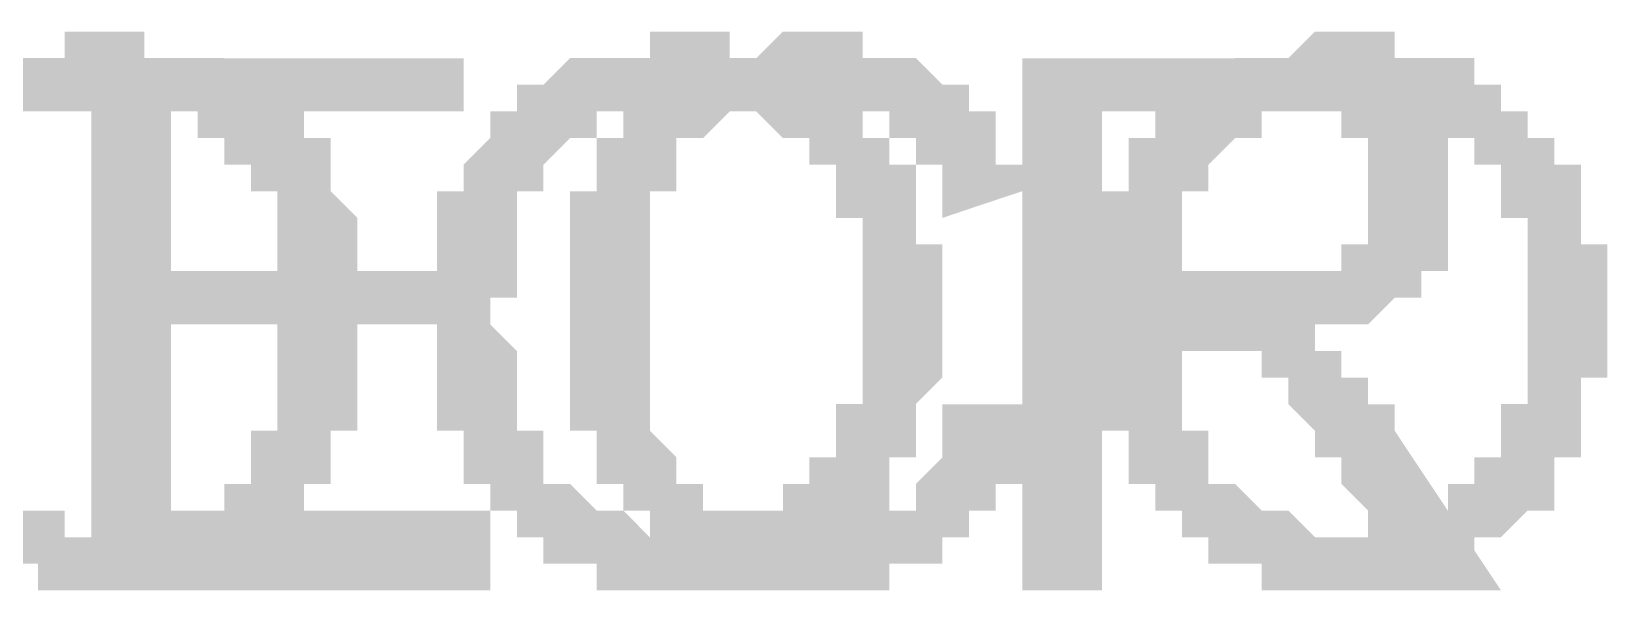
# Model space of a CAD drawing. Header units: inches. Extents: x -11 to 213, y -78 to 40.
# Drawn here: x 35.3877 to 35.746, y 21.8485 to 21.9755 of the extents above; entities that cross this region are included whole.
import ezdxf

# ---------------------------------------------------------------- set-up
doc = ezdxf.new("R2010")
doc.units = ezdxf.units.IN
doc.header["$MEASUREMENT"] = 0
doc.layers.add('PDF_0', color=7, linetype='Continuous')

msp = doc.modelspace()

# ---------------------------------------------------------------- hatches: boundary and pattern name
at = {"layer": 'PDF_0'}
h = msp.add_hatch(color=256, dxfattribs=at)
h.paths.add_polyline_path([(35.40732, 21.97553), (35.40732, 21.97553), (35.40732, 21.97553), (35.41336, 21.97553), (35.41336, 21.97553), (35.41336, 21.97553), (35.41336, 21.96948), (35.41941, 21.96948), (35.41941, 21.96948), (35.41941, 21.96948), (35.41941, 21.96948), (35.42546, 21.96948), (35.42546, 21.96948), (35.42546, 21.96948), (35.43151, 21.96948), (35.43151, 21.96948), (35.43151, 21.96948), (35.43151, 21.96948), (35.43151, 21.96343), (35.43756, 21.96343), (35.43756, 21.96343), (35.43756, 21.96343), (35.43756, 21.96343), (35.4436, 21.96343), (35.4436, 21.96343), (35.4436, 21.95738), (35.4436, 21.95738), (35.4436, 21.95738), (35.44965, 21.95738), (35.44965, 21.95738), (35.44965, 21.95738), (35.44965, 21.95134), (35.44965, 21.95134), (35.44965, 21.95134), (35.44965, 21.95134), (35.4557, 21.95134), (35.4557, 21.94529), (35.4557, 21.94529), (35.4557, 21.94529), (35.4557, 21.94529), (35.4557, 21.93924), (35.4557, 21.93924), (35.4557, 21.93924), (35.4557, 21.93924), (35.46175, 21.93319), (35.46175, 21.93319), (35.46175, 21.93319), (35.46175, 21.93319), (35.46175, 21.92714), (35.46175, 21.92714), (35.46175, 21.92714), (35.46175, 21.92714), (35.46175, 21.9211), (35.46175, 21.9211), (35.46175, 21.9211), (35.46175, 21.91505), (35.46175, 21.91505), (35.46175, 21.91505), (35.46175, 21.91505), (35.46175, 21.909), (35.46175, 21.909), (35.46175, 21.909), (35.46175, 21.90295), (35.46175, 21.90295), (35.46175, 21.90295), (35.46175, 21.90295), (35.46175, 21.89691), (35.46175, 21.89691), (35.46175, 21.89691), (35.46175, 21.89086), (35.46175, 21.89086), (35.46175, 21.89086), (35.46175, 21.89086), (35.46175, 21.88481), (35.46175, 21.88481), (35.4557, 21.88481), (35.4557, 21.88481), (35.4557, 21.87876), (35.4557, 21.87876), (35.4557, 21.87876), (35.4557, 21.87876), (35.4557, 21.87271), (35.4557, 21.87271), (35.44965, 21.87271), (35.44965, 21.87271), (35.44965, 21.87271), (35.44965, 21.86667), (35.44965, 21.86667), (35.44965, 21.86667), (35.44965, 21.86667), (35.4436, 21.86667), (35.4436, 21.86667), (35.4436, 21.86062), (35.4436, 21.86062), (35.4436, 21.86062), (35.43756, 21.86062), (35.43756, 21.86062), (35.43756, 21.86062), (35.43756, 21.85457), (35.43151, 21.85457), (35.43151, 21.85457), (35.43151, 21.85457), (35.43151, 21.85457), (35.42546, 21.85457), (35.42546, 21.85457), (35.42546, 21.85457), (35.42546, 21.85457), (35.41941, 21.84852), (35.41941, 21.84852), (35.41941, 21.84852), (35.41941, 21.84852), (35.41336, 21.84852), (35.41336, 21.84852), (35.41336, 21.84852), (35.41336, 21.84852), (35.40732, 21.84852), (35.40732, 21.84852), (35.40732, 21.84852), (35.40127, 21.84852), (35.40127, 21.84852), (35.40127, 21.84852), (35.40127, 21.84852), (35.39522, 21.84852), (35.39522, 21.84852), (35.39522, 21.84852), (35.38917, 21.84852), (35.38917, 21.84852), (35.38917, 21.84852), (35.38917, 21.85457), (35.38312, 21.85457), (35.38312, 21.85457), (35.38312, 21.85457), (35.38312, 21.85457), (35.37708, 21.85457), (35.37708, 21.85457), (35.37708, 21.85457), (35.37708, 21.85457), (35.37708, 21.86062), (35.37103, 21.86062), (35.37103, 21.86062), (35.37103, 21.86062), (35.37103, 21.86062), (35.36498, 21.86062), (35.36498, 21.86667), (35.36498, 21.86667), (35.36498, 21.86667), (35.36498, 21.86667), (35.36498, 21.86667), (35.35893, 21.86667), (35.35893, 21.87271), (35.35893, 21.87271), (35.35893, 21.87271), (35.35893, 21.87271), (35.35893, 21.87876), (35.35893, 21.87876), (35.35289, 21.87876), (35.35289, 21.87876), (35.35289, 21.87876), (35.35289, 21.88481), (35.35289, 21.88481), (35.35289, 21.88481), (35.35289, 21.88481), (35.35289, 21.89086), (35.35289, 21.89086), (35.35289, 21.89086), (35.34684, 21.89086), (35.34684, 21.89691), (35.34684, 21.89691), (35.34684, 21.89691), (35.34684, 21.90295), (35.34684, 21.90295), (35.34684, 21.90295), (35.34684, 21.90295), (35.34684, 21.909), (35.34684, 21.909), (35.34684, 21.909), (35.34684, 21.909), (35.34684, 21.91505), (35.34684, 21.91505), (35.34684, 21.91505), (35.34684, 21.9211), (35.34684, 21.9211), (35.34684, 21.9211), (35.34684, 21.92714), (35.34684, 21.92714), (35.34684, 21.92714), (35.35289, 21.92714), (35.35289, 21.93319), (35.35289, 21.93319), (35.35289, 21.93319), (35.35289, 21.93319), (35.35289, 21.93924), (35.35289, 21.93924), (35.35289, 21.93924), (35.35289, 21.93924), (35.35289, 21.94529), (35.35289, 21.94529), (35.35893, 21.94529), (35.35893, 21.94529), (35.35893, 21.94529), (35.35893, 21.95134), (35.35893, 21.95134), (35.35893, 21.95134), (35.35893, 21.95134), (35.36498, 21.95738), (35.36498, 21.95738), (35.36498, 21.95738), (35.36498, 21.95738), (35.36498, 21.95738), (35.36498, 21.95738), (35.37103, 21.96343), (35.37103, 21.96343), (35.37103, 21.96343), (35.37103, 21.96343), (35.37103, 21.96343), (35.37708, 21.96343), (35.37708, 21.96343), (35.37708, 21.96948), (35.37708, 21.96948), (35.38312, 21.96948), (35.38312, 21.96948), (35.38312, 21.96948), (35.38312, 21.96948), (35.38917, 21.96948), (35.38917, 21.96948), (35.38917, 21.96948), (35.38917, 21.96948), (35.39522, 21.96948), (35.39522, 21.96948), (35.39522, 21.97553), (35.40127, 21.97553), (35.40127, 21.97553), (35.40127, 21.97553), (35.40127, 21.97553), (35.40732, 21.97553), (35.40732, 21.97553)], flags=0)
h.paths.add_polyline_path([(35.40732, 21.86062), (35.40732, 21.86062), (35.40732, 21.86062), (35.41336, 21.86062), (35.41336, 21.86062), (35.41336, 21.86062), (35.41336, 21.86667), (35.41941, 21.86667), (35.41941, 21.86667), (35.41941, 21.86667), (35.41941, 21.86667), (35.42546, 21.86667), (35.42546, 21.86667), (35.42546, 21.86667), (35.42546, 21.86667), (35.43151, 21.86667), (35.43151, 21.87271), (35.43151, 21.87271), (35.43151, 21.87271), (35.43151, 21.87271), (35.43756, 21.87271), (35.43756, 21.87271), (35.43756, 21.87876), (35.43756, 21.87876), (35.43756, 21.87876), (35.43756, 21.87876), (35.43756, 21.87876), (35.43756, 21.88481), (35.4436, 21.88481), (35.4436, 21.88481), (35.4436, 21.88481), (35.4436, 21.89086), (35.4436, 21.89086), (35.4436, 21.89086), (35.4436, 21.89086), (35.4436, 21.89691), (35.4436, 21.89691), (35.4436, 21.89691), (35.4436, 21.89691), (35.4436, 21.90295), (35.4436, 21.90295), (35.4436, 21.90295), (35.4436, 21.909), (35.4436, 21.909), (35.4436, 21.909), (35.4436, 21.909), (35.4436, 21.91505), (35.4436, 21.91505), (35.4436, 21.91505), (35.4436, 21.9211), (35.4436, 21.9211), (35.4436, 21.9211), (35.4436, 21.9211), (35.4436, 21.92714), (35.4436, 21.92714), (35.4436, 21.92714), (35.4436, 21.93319), (35.4436, 21.93319), (35.4436, 21.93319), (35.4436, 21.93319), (35.4436, 21.93924), (35.4436, 21.93924), (35.43756, 21.93924), (35.43756, 21.93924), (35.43756, 21.93924), (35.43756, 21.94529), (35.43756, 21.94529), (35.43756, 21.94529), (35.43756, 21.94529), (35.43756, 21.94529), (35.43151, 21.94529), (35.43151, 21.95134), (35.43151, 21.95134), (35.43151, 21.95134), (35.43151, 21.95134), (35.42546, 21.95134), (35.42546, 21.95134), (35.42546, 21.95738), (35.42546, 21.95738), (35.41941, 21.95738), (35.41941, 21.95738), (35.41941, 21.95738), (35.41941, 21.95738), (35.41336, 21.95738), (35.41336, 21.95738), (35.41336, 21.95738), (35.41336, 21.95738), (35.40732, 21.95738), (35.40732, 21.95738), (35.40732, 21.95738), (35.40127, 21.95738), (35.40127, 21.95738), (35.40127, 21.95738), (35.40127, 21.95738), (35.39522, 21.95738), (35.39522, 21.95738), (35.39522, 21.95738), (35.39522, 21.95738), (35.38917, 21.95738), (35.38917, 21.95738), (35.38917, 21.95738), (35.38917, 21.95738), (35.38312, 21.95738), (35.38312, 21.95134), (35.38312, 21.95134), (35.38312, 21.95134), (35.37708, 21.95134), (35.37708, 21.95134), (35.37708, 21.95134), (35.37708, 21.94529), (35.37708, 21.94529), (35.37708, 21.94529), (35.37708, 21.94529), (35.37103, 21.94529), (35.37103, 21.94529), (35.37103, 21.93924), (35.37103, 21.93924), (35.37103, 21.93924), (35.37103, 21.93924), (35.37103, 21.93924), (35.37103, 21.93319), (35.37103, 21.93319), (35.36498, 21.93319), (35.36498, 21.93319), (35.36498, 21.92714), (35.36498, 21.92714), (35.36498, 21.92714), (35.36498, 21.9211), (35.36498, 21.9211), (35.36498, 21.9211), (35.36498, 21.9211), (35.36498, 21.91505), (35.36498, 21.91505), (35.36498, 21.91505), (35.36498, 21.909), (35.36498, 21.909), (35.36498, 21.909), (35.36498, 21.90295), (35.36498, 21.90295), (35.36498, 21.90295), (35.36498, 21.90295), (35.36498, 21.89691), (35.36498, 21.89691), (35.36498, 21.89691), (35.36498, 21.89086), (35.36498, 21.89086), (35.36498, 21.89086), (35.36498, 21.89086), (35.37103, 21.88481), (35.37103, 21.88481), (35.37103, 21.88481), (35.37103, 21.88481), (35.37103, 21.88481), (35.37103, 21.87876), (35.37103, 21.87876), (35.37103, 21.87876), (35.37708, 21.87876), (35.37708, 21.87271), (35.37708, 21.87271), (35.37708, 21.87271), (35.37708, 21.87271), (35.37708, 21.87271), (35.38312, 21.87271), (35.38312, 21.87271), (35.38312, 21.86667), (35.38312, 21.86667), (35.38312, 21.86667), (35.38917, 21.86667), (35.38917, 21.86667), (35.38917, 21.86667), (35.38917, 21.86667), (35.39522, 21.86667), (35.39522, 21.86667), (35.39522, 21.86062), (35.39522, 21.86062), (35.40127, 21.86062), (35.40127, 21.86062), (35.40127, 21.86062), (35.40732, 21.86062), (35.40732, 21.86062)], flags=0)
h = msp.add_hatch(color=256, dxfattribs=at)
h.paths.add_polyline_path([(35.53433, 21.97553), (35.54038, 21.97553), (35.54038, 21.97553), (35.54038, 21.97553), (35.54038, 21.97553), (35.54642, 21.97553), (35.54642, 21.96948), (35.54642, 21.96948), (35.55247, 21.96948), (35.55247, 21.96948), (35.55247, 21.96948), (35.55247, 21.96948), (35.55852, 21.96948), (35.55852, 21.96948), (35.55852, 21.96948), (35.55852, 21.96948), (35.56457, 21.96948), (35.56457, 21.96948), (35.56457, 21.96343), (35.56457, 21.96343), (35.56457, 21.96343), (35.57061, 21.96343), (35.57061, 21.96343), (35.57061, 21.96343), (35.57061, 21.96343), (35.57666, 21.95738), (35.57666, 21.95738), (35.57666, 21.95738), (35.57666, 21.95738), (35.57666, 21.95738), (35.57666, 21.95738), (35.57666, 21.95134), (35.58271, 21.95134), (35.58271, 21.95134), (35.58271, 21.95134), (35.58271, 21.95134), (35.58271, 21.94529), (35.58271, 21.94529), (35.58271, 21.94529), (35.58876, 21.94529), (35.58876, 21.93924), (35.58876, 21.93924), (35.58876, 21.93924), (35.58876, 21.93924), (35.58876, 21.93319), (35.58876, 21.93319), (35.58876, 21.93319), (35.58876, 21.93319), (35.58876, 21.92714), (35.58876, 21.92714), (35.59481, 21.92714), (35.59481, 21.92714), (35.59481, 21.9211), (35.59481, 21.9211), (35.59481, 21.9211), (35.59481, 21.91505), (35.59481, 21.91505), (35.59481, 21.91505), (35.59481, 21.91505), (35.59481, 21.909), (35.59481, 21.909), (35.59481, 21.909), (35.59481, 21.90295), (35.59481, 21.90295), (35.59481, 21.90295), (35.59481, 21.90295), (35.59481, 21.89691), (35.59481, 21.89691), (35.59481, 21.89691), (35.58876, 21.89086), (35.58876, 21.89086), (35.58876, 21.89086), (35.58876, 21.89086), (35.58876, 21.88481), (35.58876, 21.88481), (35.58876, 21.88481), (35.58876, 21.88481), (35.58876, 21.87876), (35.58876, 21.87876), (35.58876, 21.87876), (35.58271, 21.87876), (35.58271, 21.87271), (35.58271, 21.87271), (35.58271, 21.87271), (35.58271, 21.87271), (35.58271, 21.87271), (35.58271, 21.86667), (35.57666, 21.86667), (35.57666, 21.86667), (35.57666, 21.86667), (35.57666, 21.86667), (35.57666, 21.86667), (35.57061, 21.86062), (35.57061, 21.86062), (35.57061, 21.86062), (35.57061, 21.86062), (35.57061, 21.86062), (35.56457, 21.86062), (35.56457, 21.85457), (35.56457, 21.85457), (35.56457, 21.85457), (35.56457, 21.85457), (35.55852, 21.85457), (35.55852, 21.85457), (35.55852, 21.85457), (35.55852, 21.85457), (35.55247, 21.85457), (35.55247, 21.84852), (35.55247, 21.84852), (35.55247, 21.84852), (35.54642, 21.84852), (35.54642, 21.84852), (35.54642, 21.84852), (35.54038, 21.84852), (35.54038, 21.84852), (35.54038, 21.84852), (35.54038, 21.84852), (35.53433, 21.84852), (35.53433, 21.84852), (35.53433, 21.84852), (35.52828, 21.84852), (35.52828, 21.84852), (35.52828, 21.84852), (35.52828, 21.84852), (35.52223, 21.84852), (35.52223, 21.84852), (35.52223, 21.84852), (35.51618, 21.84852), (35.51618, 21.85457), (35.51618, 21.85457), (35.51618, 21.85457), (35.51014, 21.85457), (35.51014, 21.85457), (35.51014, 21.85457), (35.51014, 21.85457), (35.51014, 21.85457), (35.50409, 21.85457), (35.50409, 21.86062), (35.50409, 21.86062), (35.50409, 21.86062), (35.49804, 21.86062), (35.49804, 21.86062), (35.49804, 21.86062), (35.49804, 21.86667), (35.49804, 21.86667), (35.49199, 21.86667), (35.49199, 21.86667), (35.49199, 21.86667), (35.49199, 21.86667), (35.49199, 21.87271), (35.49199, 21.87271), (35.49199, 21.87271), (35.48594, 21.87271), (35.48594, 21.87876), (35.48594, 21.87876), (35.48594, 21.87876), (35.48594, 21.87876), (35.48594, 21.87876), (35.48594, 21.88481), (35.48594, 21.88481), (35.4799, 21.88481), (35.4799, 21.88481), (35.4799, 21.89086), (35.4799, 21.89086), (35.4799, 21.89086), (35.4799, 21.89086), (35.4799, 21.89691), (35.4799, 21.89691), (35.4799, 21.89691), (35.4799, 21.90295), (35.4799, 21.90295), (35.4799, 21.90295), (35.4799, 21.90295), (35.4799, 21.909), (35.4799, 21.909), (35.4799, 21.909), (35.4799, 21.909), (35.4799, 21.91505), (35.4799, 21.91505), (35.4799, 21.91505), (35.4799, 21.9211), (35.4799, 21.9211), (35.4799, 21.9211), (35.4799, 21.92714), (35.4799, 21.92714), (35.4799, 21.92714), (35.4799, 21.92714), (35.4799, 21.93319), (35.4799, 21.93319), (35.4799, 21.93319), (35.4799, 21.93319), (35.4799, 21.93924), (35.48594, 21.93924), (35.48594, 21.93924), (35.48594, 21.93924), (35.48594, 21.94529), (35.48594, 21.94529), (35.48594, 21.94529), (35.48594, 21.94529), (35.48594, 21.94529), (35.49199, 21.95134), (35.49199, 21.95134), (35.49199, 21.95134), (35.49199, 21.95134), (35.49199, 21.95738), (35.49199, 21.95738), (35.49199, 21.95738), (35.49804, 21.95738), (35.49804, 21.95738), (35.49804, 21.95738), (35.49804, 21.96343), (35.49804, 21.96343), (35.50409, 21.96343), (35.50409, 21.96343), (35.50409, 21.96343), (35.50409, 21.96343), (35.50409, 21.96343), (35.51014, 21.96948), (35.51014, 21.96948), (35.51014, 21.96948), (35.51014, 21.96948), (35.51618, 21.96948), (35.51618, 21.96948), (35.51618, 21.96948), (35.51618, 21.96948), (35.52223, 21.96948), (35.52223, 21.96948), (35.52223, 21.96948), (35.52828, 21.96948), (35.52828, 21.97553), (35.52828, 21.97553), (35.52828, 21.97553), (35.53433, 21.97553), (35.53433, 21.97553), (35.53433, 21.97553), (35.53433, 21.97553)], flags=0)
h.paths.add_polyline_path([(35.53433, 21.86062), (35.54038, 21.86062), (35.54038, 21.86062), (35.54038, 21.86062), (35.54038, 21.86062), (35.54642, 21.86062), (35.54642, 21.86667), (35.54642, 21.86667), (35.54642, 21.86667), (35.55247, 21.86667), (35.55247, 21.86667), (35.55247, 21.86667), (35.55247, 21.86667), (35.55852, 21.86667), (35.55852, 21.86667), (35.55852, 21.86667), (35.55852, 21.87271), (35.56457, 21.87271), (35.56457, 21.87271), (35.56457, 21.87271), (35.56457, 21.87271), (35.56457, 21.87271), (35.56457, 21.87876), (35.56457, 21.87876), (35.57061, 21.87876), (35.57061, 21.87876), (35.57061, 21.87876), (35.57061, 21.88481), (35.57061, 21.88481), (35.57061, 21.88481), (35.57061, 21.88481), (35.57061, 21.89086), (35.57666, 21.89086), (35.57666, 21.89086), (35.57666, 21.89086), (35.57666, 21.89691), (35.57666, 21.89691), (35.57666, 21.89691), (35.57666, 21.89691), (35.57666, 21.90295), (35.57666, 21.90295), (35.57666, 21.90295), (35.57666, 21.909), (35.57666, 21.909), (35.57666, 21.909), (35.57666, 21.909), (35.57666, 21.91505), (35.57666, 21.91505), (35.57666, 21.91505), (35.57666, 21.9211), (35.57666, 21.9211), (35.57666, 21.9211), (35.57666, 21.9211), (35.57666, 21.92714), (35.57666, 21.92714), (35.57666, 21.92714), (35.57666, 21.93319), (35.57666, 21.93319), (35.57061, 21.93319), (35.57061, 21.93319), (35.57061, 21.93924), (35.57061, 21.93924), (35.57061, 21.93924), (35.57061, 21.93924), (35.57061, 21.93924), (35.57061, 21.94529), (35.57061, 21.94529), (35.56457, 21.94529), (35.56457, 21.94529), (35.56457, 21.94529), (35.56457, 21.94529), (35.56457, 21.95134), (35.56457, 21.95134), (35.55852, 21.95134), (35.55852, 21.95134), (35.55852, 21.95134), (35.55852, 21.95134), (35.55247, 21.95738), (35.55247, 21.95738), (35.55247, 21.95738), (35.55247, 21.95738), (35.54642, 21.95738), (35.54642, 21.95738), (35.54642, 21.95738), (35.54642, 21.95738), (35.54038, 21.95738), (35.54038, 21.95738), (35.54038, 21.95738), (35.54038, 21.95738), (35.53433, 21.95738), (35.53433, 21.95738), (35.53433, 21.95738), (35.52828, 21.95738), (35.52828, 21.95738), (35.52828, 21.95738), (35.52828, 21.95738), (35.52223, 21.95738), (35.52223, 21.95738), (35.52223, 21.95738), (35.52223, 21.95738), (35.51618, 21.95738), (35.51618, 21.95738), (35.51618, 21.95738), (35.51618, 21.95134), (35.51014, 21.95134), (35.51014, 21.95134), (35.51014, 21.95134), (35.51014, 21.95134), (35.51014, 21.95134), (35.50409, 21.94529), (35.50409, 21.94529), (35.50409, 21.94529), (35.50409, 21.94529), (35.50409, 21.94529), (35.50409, 21.94529), (35.50409, 21.93924), (35.50409, 21.93924), (35.49804, 21.93924), (35.49804, 21.93924), (35.49804, 21.93924), (35.49804, 21.93319), (35.49804, 21.93319), (35.49804, 21.93319), (35.49804, 21.93319), (35.49804, 21.92714), (35.49804, 21.92714), (35.49804, 21.92714), (35.49804, 21.9211), (35.49804, 21.9211), (35.49804, 21.9211), (35.49804, 21.9211), (35.49804, 21.91505), (35.49804, 21.91505), (35.49199, 21.91505), (35.49199, 21.909), (35.49199, 21.909), (35.49199, 21.909), (35.49804, 21.90295), (35.49804, 21.90295), (35.49804, 21.90295), (35.49804, 21.90295), (35.49804, 21.89691), (35.49804, 21.89691), (35.49804, 21.89691), (35.49804, 21.89086), (35.49804, 21.89086), (35.49804, 21.89086), (35.49804, 21.89086), (35.49804, 21.88481), (35.49804, 21.88481), (35.49804, 21.88481), (35.49804, 21.88481), (35.50409, 21.88481), (35.50409, 21.87876), (35.50409, 21.87876), (35.50409, 21.87876), (35.50409, 21.87876), (35.50409, 21.87271), (35.50409, 21.87271), (35.51014, 21.87271), (35.51014, 21.87271), (35.51014, 21.87271), (35.51014, 21.87271), (35.51014, 21.87271), (35.51618, 21.86667), (35.51618, 21.86667), (35.51618, 21.86667), (35.51618, 21.86667), (35.51618, 21.86667), (35.52223, 21.86667), (35.52223, 21.86667), (35.52223, 21.86667), (35.52223, 21.86667), (35.52828, 21.86062), (35.52828, 21.86062), (35.52828, 21.86062), (35.53433, 21.86062), (35.53433, 21.86062), (35.53433, 21.86062), (35.53433, 21.86062)], flags=0)
for points in [[(35.61295, 21.89085), (35.61295, 21.88481), (35.61295, 21.88481), (35.61295, 21.88481), (35.61295, 21.88481), (35.61295, 21.87876), (35.61295, 21.87876), (35.61295, 21.87876), (35.61295, 21.87271), (35.60691, 21.87271), (35.60691, 21.87271), (35.60691, 21.87271), (35.60691, 21.87271), (35.60691, 21.86666), (35.60691, 21.86666), (35.60691, 21.86666), (35.60086, 21.86666), (35.60086, 21.86666), (35.60086, 21.86062), (35.60086, 21.86062), (35.60086, 21.86062), (35.59481, 21.86062), (35.59481, 21.86062), (35.59481, 21.86062), (35.59481, 21.85457), (35.59481, 21.85457), (35.58876, 21.85457), (35.58876, 21.85457), (35.58876, 21.85457), (35.58876, 21.85457), (35.58271, 21.85457), (35.58271, 21.85457), (35.58271, 21.85457), (35.58271, 21.84852), (35.57667, 21.84852), (35.57667, 21.84852), (35.57667, 21.84852), (35.57667, 21.84852), (35.57062, 21.84852), (35.57062, 21.84852), (35.57062, 21.84852), (35.57062, 21.84852), (35.56457, 21.84852), (35.56457, 21.84852), (35.56457, 21.84852), (35.56457, 21.84852), (35.55852, 21.84852), (35.55852, 21.84852), (35.55852, 21.84852), (35.55247, 21.84852), (35.55247, 21.84852), (35.55247, 21.84852), (35.54643, 21.84852), (35.54643, 21.84852), (35.54643, 21.85457), (35.54643, 21.85457), (35.54038, 21.85457), (35.54038, 21.85457), (35.54038, 21.85457), (35.54038, 21.85457), (35.53433, 21.85457), (35.53433, 21.85457), (35.53433, 21.85457), (35.53433, 21.85457), (35.53433, 21.86062), (35.52828, 21.86062), (35.52828, 21.86062), (35.52828, 21.86062), (35.52828, 21.86062), (35.52828, 21.86062), (35.52828, 21.86666), (35.52223, 21.86666), (35.52223, 21.86666), (35.52223, 21.86666), (35.52223, 21.86666), (35.52223, 21.87271), (35.52223, 21.87271), (35.51619, 21.87271), (35.51619, 21.87271), (35.51619, 21.87271), (35.51619, 21.87876), (35.51619, 21.87876), (35.51619, 21.87876), (35.51619, 21.87876), (35.51619, 21.88481), (35.51619, 21.88481), (35.51014, 21.88481), (35.51014, 21.88481), (35.51014, 21.89085), (35.51014, 21.89085), (35.51014, 21.89085), (35.51014, 21.8969), (35.51014, 21.8969), (35.51014, 21.8969), (35.51014, 21.8969), (35.51014, 21.90295), (35.51014, 21.90295), (35.51014, 21.90295), (35.51014, 21.90295), (35.51014, 21.909), (35.51014, 21.909), (35.51014, 21.909), (35.51014, 21.909), (35.51014, 21.91505), (35.51014, 21.91505), (35.51014, 21.91505), (35.51014, 21.92109), (35.51014, 21.92109), (35.51014, 21.92109), (35.51014, 21.92714), (35.51014, 21.92714), (35.51014, 21.92714), (35.51014, 21.92714), (35.51014, 21.93319), (35.51014, 21.93319), (35.51014, 21.93319), (35.51014, 21.93924), (35.51014, 21.93924), (35.51619, 21.93924), (35.51619, 21.93924), (35.51619, 21.93924), (35.51619, 21.94529), (35.51619, 21.94529), (35.51619, 21.94529), (35.51619, 21.94529), (35.51619, 21.95133), (35.52223, 21.95133), (35.52223, 21.95133), (35.52223, 21.95133), (35.52223, 21.95133), (35.52223, 21.95738), (35.52223, 21.95738), (35.52223, 21.95738), (35.52828, 21.95738), (35.52828, 21.95738), (35.52828, 21.95738), (35.52828, 21.96343), (35.52828, 21.96343), (35.53433, 21.96343), (35.53433, 21.96343), (35.53433, 21.96343), (35.53433, 21.96343), (35.54038, 21.96948), (35.54038, 21.96948), (35.54038, 21.96948), (35.54038, 21.96948), (35.54643, 21.96948), (35.54643, 21.96948), (35.54643, 21.96948), (35.54643, 21.96948), (35.55247, 21.96948), (35.55247, 21.96948), (35.55247, 21.96948), (35.55247, 21.96948), (35.55852, 21.97552), (35.55852, 21.97552), (35.55852, 21.97552), (35.55852, 21.97552), (35.56457, 21.97552), (35.56457, 21.97552), (35.56457, 21.97552), (35.56457, 21.97552), (35.57062, 21.97552), (35.57062, 21.97552), (35.57062, 21.97552), (35.57667, 21.97552), (35.57667, 21.96948), (35.57667, 21.96948), (35.57667, 21.96948), (35.58271, 21.96948), (35.58271, 21.96948), (35.58271, 21.96948), (35.58271, 21.96948), (35.58876, 21.96948), (35.58876, 21.96948), (35.58876, 21.96948), (35.58876, 21.96948), (35.59481, 21.96343), (35.59481, 21.96343), (35.59481, 21.96343), (35.59481, 21.96343), (35.59481, 21.96343), (35.60086, 21.96343), (35.60086, 21.96343), (35.60086, 21.95738), (35.60086, 21.95738), (35.60086, 21.95738), (35.60086, 21.95738), (35.60691, 21.95738), (35.60691, 21.95133), (35.60691, 21.95133), (35.60691, 21.95133), (35.60691, 21.95133), (35.60691, 21.95133), (35.60691, 21.94529), (35.61295, 21.94529), (35.61295, 21.94529), (35.61295, 21.93924), (35.61295, 21.93924), (35.61295, 21.93924), (35.61295, 21.93924), (35.59481, 21.93319), (35.59481, 21.93924), (35.59481, 21.93924), (35.59481, 21.93924), (35.59481, 21.93924), (35.59481, 21.94529), (35.59481, 21.94529), (35.59481, 21.94529), (35.58876, 21.94529), (35.58876, 21.94529), (35.58876, 21.95133), (35.58876, 21.95133), (35.58876, 21.95133), (35.58876, 21.95133), (35.58271, 21.95133), (35.58271, 21.95133), (35.58271, 21.95738), (35.58271, 21.95738), (35.58271, 21.95738), (35.57667, 21.95738), (35.57667, 21.95738), (35.57667, 21.95738), (35.57667, 21.95738), (35.57062, 21.95738), (35.57062, 21.95738), (35.57062, 21.95738), (35.56457, 21.95738), (35.56457, 21.95738), (35.56457, 21.95738), (35.56457, 21.95738), (35.55852, 21.95738), (35.55852, 21.95738), (35.55852, 21.95738), (35.55247, 21.95738), (35.55247, 21.95738), (35.55247, 21.95738), (35.55247, 21.95738), (35.54643, 21.95738), (35.54643, 21.95738), (35.54643, 21.95738), (35.54643, 21.95738), (35.54038, 21.95133), (35.54038, 21.95133), (35.54038, 21.95133), (35.54038, 21.95133), (35.54038, 21.95133), (35.53433, 21.95133), (35.53433, 21.94529), (35.53433, 21.94529), (35.53433, 21.94529), (35.53433, 21.94529), (35.53433, 21.94529), (35.53433, 21.93924), (35.53433, 21.93924), (35.52828, 21.93924), (35.52828, 21.93924), (35.52828, 21.93924), (35.52828, 21.93319), (35.52828, 21.93319), (35.52828, 21.93319), (35.52828, 21.93319), (35.52828, 21.92714), (35.52828, 21.92714), (35.52828, 21.92714), (35.52828, 21.92109), (35.52828, 21.92109), (35.52828, 21.92109), (35.52828, 21.92109), (35.52828, 21.91505), (35.52828, 21.91505), (35.52828, 21.91505), (35.52828, 21.91505), (35.52828, 21.909), (35.52828, 21.909), (35.52828, 21.909), (35.52828, 21.90295), (35.52828, 21.90295), (35.52828, 21.90295), (35.52828, 21.8969), (35.52828, 21.8969), (35.52828, 21.8969), (35.52828, 21.89085), (35.52828, 21.89085), (35.52828, 21.89085), (35.52828, 21.89085), (35.52828, 21.88481), (35.52828, 21.88481), (35.52828, 21.88481), (35.52828, 21.88481), (35.53433, 21.87876), (35.53433, 21.87876), (35.53433, 21.87876), (35.53433, 21.87876), (35.53433, 21.87876), (35.53433, 21.87876), (35.53433, 21.87271), (35.54038, 21.87271), (35.54038, 21.87271), (35.54038, 21.87271), (35.54038, 21.87271), (35.54038, 21.86666), (35.54643, 21.86666), (35.54643, 21.86666), (35.54643, 21.86666), (35.54643, 21.86666), (35.54643, 21.86666), (35.55247, 21.86666), (35.55247, 21.86666), (35.55247, 21.86666), (35.55247, 21.86062), (35.55852, 21.86062), (35.55852, 21.86062), (35.55852, 21.86062), (35.56457, 21.86062), (35.56457, 21.86062), (35.56457, 21.86062), (35.56457, 21.86062), (35.57062, 21.86062), (35.57062, 21.86062), (35.57062, 21.86062), (35.57062, 21.86062), (35.57667, 21.86666), (35.57667, 21.86666), (35.57667, 21.86666), (35.57667, 21.86666), (35.58271, 21.86666), (35.58271, 21.86666), (35.58271, 21.86666), (35.58271, 21.86666), (35.58876, 21.86666), (35.58876, 21.87271), (35.58876, 21.87271), (35.58876, 21.87271), (35.58876, 21.87271), (35.58876, 21.87271), (35.59481, 21.87876), (35.59481, 21.87876), (35.59481, 21.87876), (35.59481, 21.87876), (35.59481, 21.87876), (35.59481, 21.88481), (35.59481, 21.88481), (35.59481, 21.88481), (35.59481, 21.89085), (35.60086, 21.89085), (35.60086, 21.89085), (35.60086, 21.89085)], [(35.49199, 21.84852), (35.40127, 21.84852), (35.40127, 21.96947), (35.48594, 21.96947), (35.48594, 21.95738), (35.41941, 21.95738), (35.41941, 21.92109), (35.48594, 21.92109), (35.48594, 21.909), (35.41941, 21.909), (35.41941, 21.86666), (35.49199, 21.86666)]]:
    msp.add_hatch(color=256, dxfattribs=at).paths.add_polyline_path(points)
h = msp.add_hatch(color=256, dxfattribs=at)
h.paths.add_polyline_path([(35.68553, 21.97553), (35.69158, 21.97553), (35.69158, 21.97553), (35.69158, 21.97553), (35.69158, 21.97553), (35.69763, 21.97553), (35.69763, 21.96948), (35.69763, 21.96948), (35.69763, 21.96948), (35.70367, 21.96948), (35.70367, 21.96948), (35.70367, 21.96948), (35.70972, 21.96948), (35.70972, 21.96948), (35.70972, 21.96948), (35.70972, 21.96948), (35.71577, 21.96948), (35.71577, 21.96948), (35.71577, 21.96343), (35.71577, 21.96343), (35.71577, 21.96343), (35.72182, 21.96343), (35.72182, 21.96343), (35.72182, 21.96343), (35.72182, 21.96343), (35.72182, 21.95738), (35.72787, 21.95738), (35.72787, 21.95738), (35.72787, 21.95738), (35.72787, 21.95738), (35.72787, 21.95738), (35.72787, 21.95134), (35.73391, 21.95134), (35.73391, 21.95134), (35.73391, 21.95134), (35.73391, 21.95134), (35.73391, 21.94529), (35.73391, 21.94529), (35.73391, 21.94529), (35.73996, 21.94529), (35.73996, 21.93924), (35.73996, 21.93924), (35.73996, 21.93924), (35.73996, 21.93924), (35.73996, 21.93319), (35.73996, 21.93319), (35.73996, 21.93319), (35.73996, 21.93319), (35.73996, 21.92714), (35.73996, 21.92714), (35.73996, 21.92714), (35.74601, 21.92714), (35.74601, 21.9211), (35.74601, 21.9211), (35.74601, 21.9211), (35.74601, 21.91505), (35.74601, 21.91505), (35.74601, 21.91505), (35.74601, 21.91505), (35.74601, 21.909), (35.74601, 21.909), (35.74601, 21.909), (35.74601, 21.90295), (35.74601, 21.90295), (35.74601, 21.90295), (35.74601, 21.90295), (35.74601, 21.89691), (35.74601, 21.89691), (35.73996, 21.89691), (35.73996, 21.89086), (35.73996, 21.89086), (35.73996, 21.89086), (35.73996, 21.89086), (35.73996, 21.88481), (35.73996, 21.88481), (35.73996, 21.88481), (35.73996, 21.88481), (35.73996, 21.87876), (35.73996, 21.87876), (35.73996, 21.87876), (35.73391, 21.87876), (35.73391, 21.87271), (35.73391, 21.87271), (35.73391, 21.87271), (35.73391, 21.87271), (35.73391, 21.87271), (35.73391, 21.86667), (35.72787, 21.86667), (35.72787, 21.86667), (35.72787, 21.86667), (35.72787, 21.86667), (35.72787, 21.86667), (35.72182, 21.86062), (35.72182, 21.86062), (35.72182, 21.86062), (35.72182, 21.86062), (35.72182, 21.86062), (35.71577, 21.86062), (35.71577, 21.85457), (35.71577, 21.85457), (35.71577, 21.85457), (35.70972, 21.85457), (35.70972, 21.85457), (35.70972, 21.85457), (35.70972, 21.85457), (35.70972, 21.85457), (35.70367, 21.85457), (35.70367, 21.84852), (35.70367, 21.84852), (35.69763, 21.84852), (35.69763, 21.84852), (35.69763, 21.84852), (35.69763, 21.84852), (35.69158, 21.84852), (35.69158, 21.84852), (35.69158, 21.84852), (35.69158, 21.84852), (35.68553, 21.84852), (35.68553, 21.84852), (35.68553, 21.84852), (35.67948, 21.84852), (35.67948, 21.84852), (35.67948, 21.84852), (35.67948, 21.84852), (35.67343, 21.84852), (35.67343, 21.84852), (35.67343, 21.84852), (35.66739, 21.84852), (35.66739, 21.85457), (35.66739, 21.85457), (35.66739, 21.85457), (35.66134, 21.85457), (35.66134, 21.85457), (35.66134, 21.85457), (35.66134, 21.85457), (35.66134, 21.85457), (35.65529, 21.85457), (35.65529, 21.86062), (35.65529, 21.86062), (35.65529, 21.86062), (35.64924, 21.86062), (35.64924, 21.86062), (35.64924, 21.86062), (35.64924, 21.86667), (35.64924, 21.86667), (35.6432, 21.86667), (35.6432, 21.86667), (35.6432, 21.86667), (35.6432, 21.86667), (35.6432, 21.87271), (35.6432, 21.87271), (35.6432, 21.87271), (35.63715, 21.87271), (35.63715, 21.87876), (35.63715, 21.87876), (35.63715, 21.87876), (35.63715, 21.87876), (35.63715, 21.87876), (35.63715, 21.88481), (35.6311, 21.88481), (35.6311, 21.88481), (35.6311, 21.88481), (35.6311, 21.89086), (35.6311, 21.89086), (35.6311, 21.89086), (35.6311, 21.89086), (35.6311, 21.89691), (35.6311, 21.89691), (35.6311, 21.89691), (35.6311, 21.90295), (35.6311, 21.90295), (35.6311, 21.90295), (35.6311, 21.90295), (35.6311, 21.909), (35.6311, 21.909), (35.6311, 21.909), (35.6311, 21.909), (35.6311, 21.91505), (35.6311, 21.91505), (35.6311, 21.91505), (35.6311, 21.9211), (35.6311, 21.9211), (35.6311, 21.9211), (35.6311, 21.92714), (35.6311, 21.92714), (35.6311, 21.92714), (35.6311, 21.92714), (35.6311, 21.93319), (35.6311, 21.93319), (35.6311, 21.93319), (35.6311, 21.93319), (35.6311, 21.93924), (35.63715, 21.93924), (35.63715, 21.93924), (35.63715, 21.93924), (35.63715, 21.94529), (35.63715, 21.94529), (35.63715, 21.94529), (35.63715, 21.94529), (35.63715, 21.94529), (35.63715, 21.95134), (35.6432, 21.95134), (35.6432, 21.95134), (35.6432, 21.95134), (35.6432, 21.95738), (35.6432, 21.95738), (35.6432, 21.95738), (35.64924, 21.95738), (35.64924, 21.95738), (35.64924, 21.95738), (35.64924, 21.96343), (35.64924, 21.96343), (35.65529, 21.96343), (35.65529, 21.96343), (35.65529, 21.96343), (35.65529, 21.96343), (35.65529, 21.96343), (35.66134, 21.96948), (35.66134, 21.96948), (35.66134, 21.96948), (35.66134, 21.96948), (35.66739, 21.96948), (35.66739, 21.96948), (35.66739, 21.96948), (35.66739, 21.96948), (35.67343, 21.96948), (35.67343, 21.96948), (35.67343, 21.96948), (35.67343, 21.96948), (35.67948, 21.97553), (35.67948, 21.97553), (35.67948, 21.97553), (35.68553, 21.97553), (35.68553, 21.97553), (35.68553, 21.97553), (35.68553, 21.97553)], flags=0)
h.paths.add_polyline_path([(35.68553, 21.86062), (35.69158, 21.86062), (35.69158, 21.86062), (35.69158, 21.86062), (35.69158, 21.86062), (35.69763, 21.86062), (35.69763, 21.86667), (35.69763, 21.86667), (35.69763, 21.86667), (35.70367, 21.86667), (35.70367, 21.86667), (35.70367, 21.86667), (35.70367, 21.86667), (35.70972, 21.86667), (35.70972, 21.86667), (35.70972, 21.86667), (35.70972, 21.87271), (35.70972, 21.87271), (35.71577, 21.87271), (35.71577, 21.87271), (35.71577, 21.87271), (35.71577, 21.87271), (35.71577, 21.87876), (35.71577, 21.87876), (35.72182, 21.87876), (35.72182, 21.87876), (35.72182, 21.87876), (35.72182, 21.88481), (35.72182, 21.88481), (35.72182, 21.88481), (35.72182, 21.88481), (35.72182, 21.89086), (35.72182, 21.89086), (35.72787, 21.89086), (35.72787, 21.89086), (35.72787, 21.89691), (35.72787, 21.89691), (35.72787, 21.89691), (35.72787, 21.89691), (35.72787, 21.90295), (35.72787, 21.90295), (35.72787, 21.90295), (35.72787, 21.909), (35.72787, 21.909), (35.72787, 21.909), (35.72787, 21.909), (35.72787, 21.91505), (35.72787, 21.91505), (35.72787, 21.91505), (35.72787, 21.9211), (35.72787, 21.9211), (35.72787, 21.9211), (35.72787, 21.9211), (35.72787, 21.92714), (35.72787, 21.92714), (35.72787, 21.92714), (35.72787, 21.93319), (35.72787, 21.93319), (35.72182, 21.93319), (35.72182, 21.93319), (35.72182, 21.93924), (35.72182, 21.93924), (35.72182, 21.93924), (35.72182, 21.93924), (35.72182, 21.93924), (35.72182, 21.94529), (35.71577, 21.94529), (35.71577, 21.94529), (35.71577, 21.94529), (35.71577, 21.94529), (35.71577, 21.94529), (35.71577, 21.95134), (35.70972, 21.95134), (35.70972, 21.95134), (35.70972, 21.95134), (35.70972, 21.95134), (35.70972, 21.95134), (35.70367, 21.95738), (35.70367, 21.95738), (35.70367, 21.95738), (35.70367, 21.95738), (35.69763, 21.95738), (35.69763, 21.95738), (35.69763, 21.95738), (35.69763, 21.95738), (35.69158, 21.95738), (35.69158, 21.95738), (35.69158, 21.95738), (35.69158, 21.95738), (35.68553, 21.95738), (35.68553, 21.95738), (35.68553, 21.95738), (35.67948, 21.95738), (35.67948, 21.95738), (35.67948, 21.95738), (35.67948, 21.95738), (35.67343, 21.95738), (35.67343, 21.95738), (35.67343, 21.95738), (35.67343, 21.95738), (35.66739, 21.95738), (35.66739, 21.95738), (35.66739, 21.95738), (35.66739, 21.95134), (35.66134, 21.95134), (35.66134, 21.95134), (35.66134, 21.95134), (35.66134, 21.95134), (35.66134, 21.95134), (35.65529, 21.94529), (35.65529, 21.94529), (35.65529, 21.94529), (35.65529, 21.94529), (35.65529, 21.94529), (35.65529, 21.94529), (35.65529, 21.93924), (35.65529, 21.93924), (35.64924, 21.93924), (35.64924, 21.93924), (35.64924, 21.93924), (35.64924, 21.93319), (35.64924, 21.93319), (35.64924, 21.93319), (35.64924, 21.93319), (35.64924, 21.92714), (35.64924, 21.92714), (35.64924, 21.92714), (35.64924, 21.9211), (35.64924, 21.9211), (35.64924, 21.9211), (35.64924, 21.9211), (35.6432, 21.91505), (35.6432, 21.91505), (35.6432, 21.91505), (35.6432, 21.909), (35.6432, 21.909), (35.6432, 21.909), (35.6432, 21.90295), (35.6432, 21.90295), (35.64924, 21.90295), (35.64924, 21.90295), (35.64924, 21.89691), (35.64924, 21.89691), (35.64924, 21.89691), (35.64924, 21.89086), (35.64924, 21.89086), (35.64924, 21.89086), (35.64924, 21.89086), (35.64924, 21.88481), (35.64924, 21.88481), (35.64924, 21.88481), (35.64924, 21.88481), (35.65529, 21.88481), (35.65529, 21.87876), (35.65529, 21.87876), (35.65529, 21.87876), (35.65529, 21.87876), (35.65529, 21.87271), (35.65529, 21.87271), (35.66134, 21.87271), (35.66134, 21.87271), (35.66134, 21.87271), (35.66134, 21.87271), (35.66134, 21.87271), (35.66739, 21.86667), (35.66739, 21.86667), (35.66739, 21.86667), (35.66739, 21.86667), (35.66739, 21.86667), (35.67343, 21.86667), (35.67343, 21.86667), (35.67343, 21.86667), (35.67343, 21.86667), (35.67948, 21.86062), (35.67948, 21.86062), (35.67948, 21.86062), (35.68553, 21.86062), (35.68553, 21.86062), (35.68553, 21.86062), (35.68553, 21.86062)], flags=0)
h = msp.add_hatch(color=256, dxfattribs=at)
h.paths.add_polyline_path([(35.72182, 21.84852), (35.69763, 21.84852), (35.69763, 21.85456), (35.69763, 21.85456), (35.69763, 21.86061), (35.69763, 21.86061), (35.69158, 21.86061), (35.69158, 21.86666), (35.69158, 21.86666), (35.69158, 21.86666), (35.69158, 21.86666), (35.68553, 21.87271), (35.68553, 21.87271), (35.68553, 21.87271), (35.68553, 21.87271), (35.68553, 21.87876), (35.68553, 21.87876), (35.68553, 21.87876), (35.67948, 21.87876), (35.67948, 21.87876), (35.67948, 21.8848), (35.67948, 21.8848), (35.67948, 21.8848), (35.67948, 21.8848), (35.67948, 21.8848), (35.67948, 21.8848), (35.67948, 21.8848), (35.67948, 21.8848), (35.67343, 21.89085), (35.67343, 21.89085), (35.67343, 21.89085), (35.67343, 21.89085), (35.67343, 21.8969), (35.67343, 21.8969), (35.66739, 21.8969), (35.66739, 21.8969), (35.66739, 21.8969), (35.66739, 21.8969), (35.66739, 21.90295), (35.66134, 21.90295), (35.66134, 21.90295), (35.66134, 21.90295), (35.66134, 21.90295), (35.66134, 21.90295), (35.65529, 21.90295), (35.65529, 21.90295), (35.65529, 21.90295), (35.64924, 21.90295), (35.64924, 21.90295), (35.64924, 21.90295), (35.6311, 21.90295), (35.6311, 21.84852), (35.61296, 21.84852), (35.61296, 21.96947), (35.66739, 21.96947), (35.66739, 21.96947), (35.67343, 21.96947), (35.67343, 21.96947), (35.67343, 21.96947), (35.67948, 21.96947), (35.67948, 21.96947), (35.67948, 21.96947), (35.67948, 21.96947), (35.68553, 21.96947), (35.68553, 21.96947), (35.68553, 21.96947), (35.68553, 21.96947), (35.69158, 21.96947), (35.69158, 21.96947), (35.69158, 21.96947), (35.69158, 21.96947), (35.69763, 21.96343), (35.69763, 21.96343), (35.69763, 21.96343), (35.69763, 21.96343), (35.69763, 21.96343), (35.70367, 21.96343), (35.70367, 21.96343), (35.70367, 21.95738), (35.70367, 21.95738), (35.70367, 21.95738), (35.70367, 21.95738), (35.70972, 21.95133), (35.70972, 21.95133), (35.70972, 21.95133), (35.70972, 21.95133), (35.70972, 21.94528), (35.70972, 21.94528), (35.70972, 21.94528), (35.70972, 21.94528), (35.70972, 21.93923), (35.70972, 21.93923), (35.70972, 21.93923), (35.70972, 21.93923), (35.70972, 21.93319), (35.70972, 21.93319), (35.70972, 21.93319), (35.70972, 21.92714), (35.70972, 21.92714), (35.70972, 21.92714), (35.70972, 21.92714), (35.70972, 21.92109), (35.70367, 21.92109), (35.70367, 21.92109), (35.70367, 21.92109), (35.70367, 21.92109), (35.70367, 21.91504), (35.70367, 21.91504), (35.69763, 21.91504), (35.69763, 21.91504), (35.69763, 21.91504), (35.69763, 21.91504), (35.69763, 21.91504), (35.69158, 21.909), (35.69158, 21.909), (35.69158, 21.909), (35.69158, 21.909), (35.68553, 21.909), (35.68553, 21.909), (35.68553, 21.909), (35.68553, 21.909), (35.67948, 21.909), (35.67948, 21.909), (35.67948, 21.909), (35.67948, 21.909), (35.67948, 21.90295), (35.67948, 21.90295), (35.67948, 21.90295), (35.67948, 21.90295), (35.67948, 21.90295), (35.68553, 21.90295), (35.68553, 21.90295), (35.68553, 21.90295), (35.68553, 21.8969), (35.68553, 21.8969), (35.69158, 21.8969), (35.69158, 21.8969), (35.69158, 21.8969), (35.69158, 21.89085), (35.69158, 21.89085), (35.69158, 21.89085), (35.69763, 21.89085), (35.69763, 21.8848), (35.69763, 21.8848), (35.69763, 21.8848), (35.69763, 21.8848)], flags=0)
h.paths.add_polyline_path([(35.6311, 21.92109), (35.66739, 21.92109), (35.66739, 21.92109), (35.66739, 21.92109), (35.66739, 21.92109), (35.67343, 21.92109), (35.67343, 21.92109), (35.67343, 21.92109), (35.67948, 21.92109), (35.67948, 21.92109), (35.67948, 21.92109), (35.67948, 21.92109), (35.67948, 21.92109), (35.68553, 21.92109), (35.68553, 21.92109), (35.68553, 21.92109), (35.68553, 21.92714), (35.69158, 21.92714), (35.69158, 21.92714), (35.69158, 21.92714), (35.69158, 21.92714), (35.69158, 21.92714), (35.69158, 21.93319), (35.69158, 21.93319), (35.69158, 21.93319), (35.69158, 21.93319), (35.69158, 21.93923), (35.69158, 21.93923), (35.69158, 21.93923), (35.69158, 21.93923), (35.69158, 21.94528), (35.69158, 21.94528), (35.69158, 21.94528), (35.69158, 21.94528), (35.69158, 21.95133), (35.69158, 21.95133), (35.69158, 21.95133), (35.68553, 21.95133), (35.68553, 21.95133), (35.68553, 21.95133), (35.68553, 21.95738), (35.68553, 21.95738), (35.67948, 21.95738), (35.67948, 21.95738), (35.67948, 21.95738), (35.67948, 21.95738), (35.67343, 21.95738), (35.67343, 21.95738), (35.67343, 21.95738), (35.66739, 21.95738), (35.66739, 21.95738), (35.6311, 21.95738)], flags=0)

doc.saveas('drawing.dxf')
